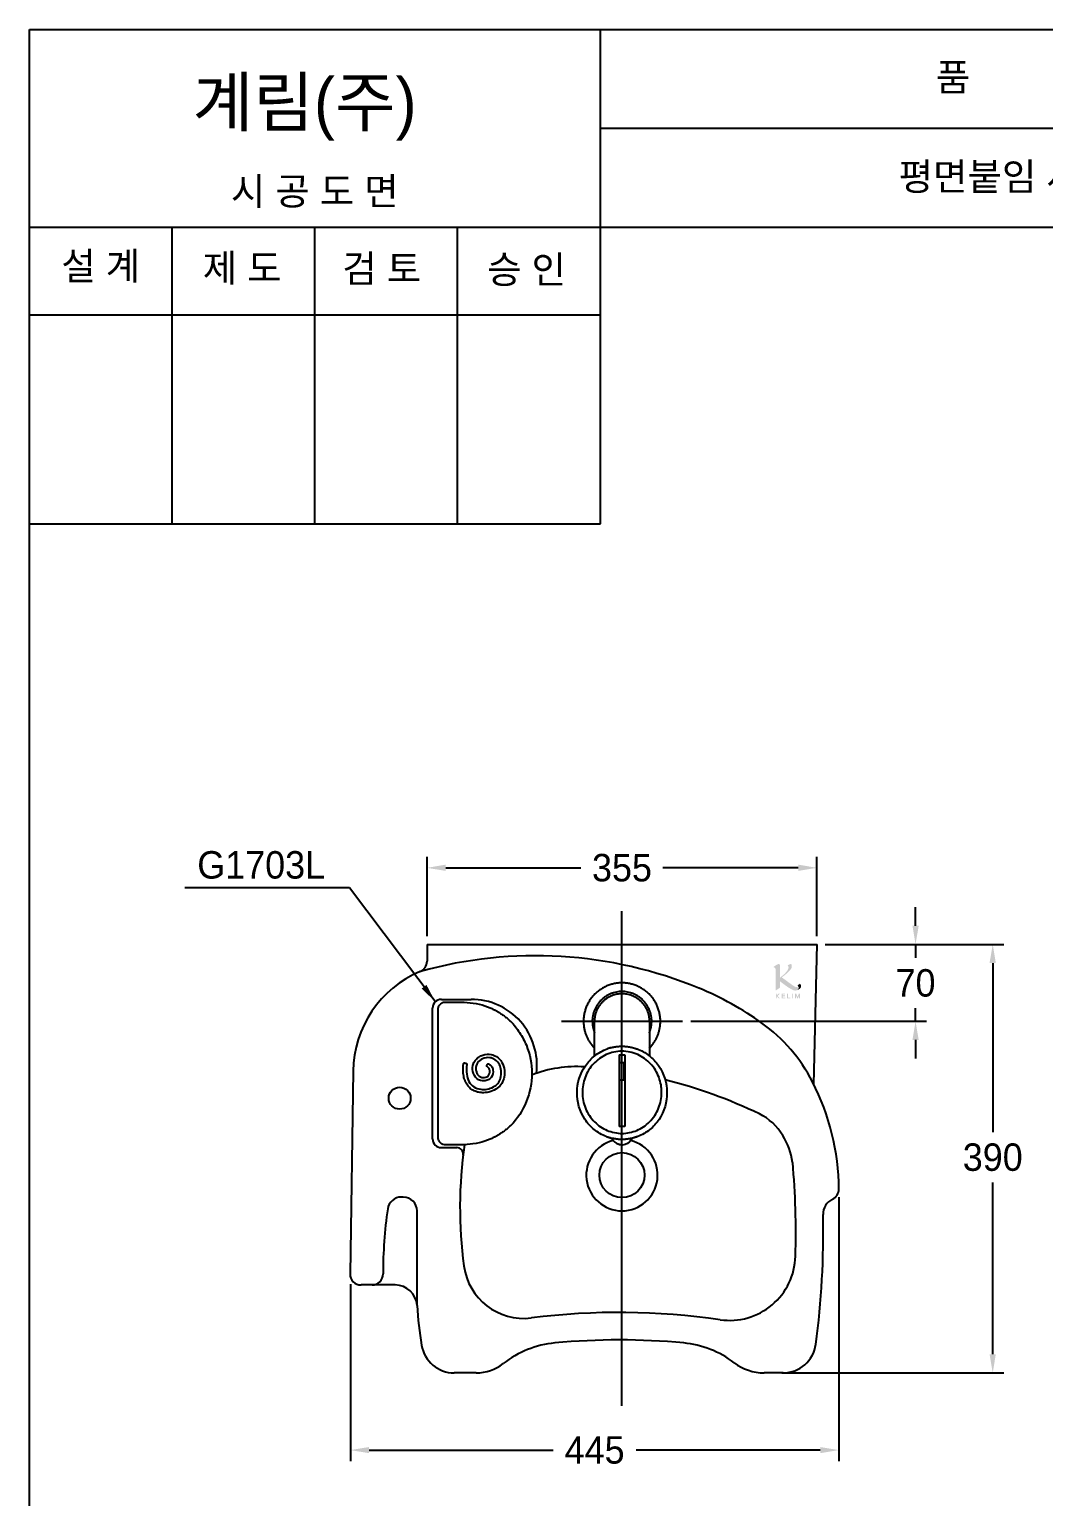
# Model space of a CAD drawing. Header units: millimetres. Extents: x 0 to 3800, y -67 to 2530.
# Drawn here: x 2000 to 2924, y 1194 to 2530 of the extents above; entities that cross this region are included whole.
import ezdxf
from ezdxf.enums import TextEntityAlignment as Align
from ezdxf.lldxf.tags import DXFTag

# ---------------------------------------------------------------- set-up
doc = ezdxf.new("R2010")
doc.units = ezdxf.units.MM
for name, color, linetype in [('K로고', 7, 'Continuous'), ('TEXT', 7, 'Continuous'), ('내부선 및 부속', 4, 'Continuous'), ('도각라인', 7, 'Continuous'), ('외형선', 3, 'Continuous'), ('중심선', 1, 'DASHED'), ('치수선', 7, 'Continuous')]:
    doc.layers.add(name, color=color, linetype=linetype)
doc.styles.add('____', font='')
doc.styles.add('타이틀', font='H2GTRM.TTF', dxfattribs={"height": 25})
doc.styles.get('____').set_extended_font_data('굴림')
tags = doc.linetypes.add('DASHDOT', pattern=[70, 31, -13, 13, -13]).pattern_tags.tags
tags[10:11] = [DXFTag(74, 4), DXFTag(75, 0), DXFTag(340, '0'), DXFTag(46, 0.0), DXFTag(50, 0.0), DXFTag(44, 0.0), DXFTag(45, 0.0)]
tags[8:9] = [DXFTag(74, 4), DXFTag(75, 0), DXFTag(340, '0'), DXFTag(46, 0.0), DXFTag(50, 0.0), DXFTag(44, 0.0), DXFTag(45, 0.0)]
tags[6:7] = [DXFTag(74, 4), DXFTag(75, 0), DXFTag(340, '0'), DXFTag(46, 0.0), DXFTag(50, 0.0), DXFTag(44, 0.0), DXFTag(45, 0.0)]
tags[4:5] = [DXFTag(74, 4), DXFTag(75, 0), DXFTag(340, '0'), DXFTag(46, 0.0), DXFTag(50, 0.0), DXFTag(44, 0.0), DXFTag(45, 0.0)]
tags = doc.linetypes.add('DASHED', pattern=[25.72, 12.86, -12.86]).pattern_tags.tags
tags[6:7] = [DXFTag(74, 4), DXFTag(75, 0), DXFTag(340, '0'), DXFTag(46, 0.0), DXFTag(50, 0.0), DXFTag(44, 0.0), DXFTag(45, 0.0)]
tags[4:5] = [DXFTag(74, 4), DXFTag(75, 0), DXFTag(340, '0'), DXFTag(46, 0.0), DXFTag(50, 0.0), DXFTag(44, 0.0), DXFTag(45, 0.0)]
doc.dimstyles.new('MSADIM', dxfattribs={"dimtxt": 33, "dimasz": 17, "dimexe": 10, "dimexo": 7.5, "dimgap": 10, "dimtad": 0, "dimtih": 1, "dimtoh": 1, "dimdec": 0, "dimzin": 1, "dimdsep": 46, "dimtxsty": '____', "dimcen": 11.25, "dimadec": 0, "dimazin": 0, "dimtfac": 1, "dimtdec": 0, "dimtix": 1, "dimtmove": 0, "dimatfit": 3, "dimfxl": 0, "dimtolj": 1, "dimtzin": 1, "dimarcsym": 0})

# ---------------------------------------------------------------- blocks, each defined once
blk = doc.blocks.new('*D51')
at = {"layer": '치수선', "color": 0, "linetype": 'Continuous', "lineweight": -2}
for p, q in [((2362.1, 1704.6), (2362.1, 1776.8)), ((2717.1, 1704.6), (2717.1, 1776.8)), ((2379.1, 1766.8), (2502.3, 1766.8)), ((2700.1, 1766.8), (2576.9, 1766.8))]:
    blk.add_line(p, q, dxfattribs=at)
at = {"layer": '치수선', "color": 0, "linetype": 'Continuous'}
for points in [[(2379.1, 1769.7), (2379.1, 1764), (2362.1, 1766.8)], [(2700.1, 1769.7), (2700.1, 1764), (2717.1, 1766.8)]]:
    blk.add_solid(points, dxfattribs=at)
at = {"layer": '치수선', "color": 0, "linetype": 'Continuous', "insert": (2539.6, 1766.8), "char_height": 25, "attachment_point": 5, "style": '____'}
blk.add_mtext('\\A1;355', dxfattribs=at)
blk = doc.blocks.new('*D52')
at = {"layer": '치수선', "color": 0, "linetype": 'Continuous', "lineweight": -2}
for p, q in [((2806.9, 1714.1), (2806.9, 1731.1)), ((2724.7, 1697.1), (2816.9, 1697.1)), ((2806.9, 1697.1), (2806.9, 1684.8)), ((2806.9, 1627.1), (2806.9, 1639.1)), ((2602.3, 1627.1), (2816.9, 1627.1)), ((2806.9, 1610.1), (2806.9, 1593.1))]:
    blk.add_line(p, q, dxfattribs=at)
at = {"layer": '치수선', "color": 0, "linetype": 'Continuous'}
for points in [[(2804.1, 1714.1), (2809.8, 1714.1), (2806.9, 1697.1)], [(2804.1, 1610.1), (2809.8, 1610.1), (2806.9, 1627.1)]]:
    blk.add_solid(points, dxfattribs=at)
at = {"layer": '치수선', "color": 0, "linetype": 'Continuous', "insert": (2806.9, 1661.9), "char_height": 25, "attachment_point": 5, "style": '____'}
blk.add_mtext('\\A1;70', dxfattribs=at)
blk = doc.blocks.new('*D53')
at = {"layer": '치수선', "color": 0, "linetype": 'Continuous', "lineweight": -2}
for p, q in [((2724.6, 1697.1), (2887.2, 1697.1)), ((2877.2, 1680.1), (2877.2, 1526.1)), ((2877.2, 1324.1), (2877.2, 1480.5)), ((2685.2, 1307.1), (2887.2, 1307.1))]:
    blk.add_line(p, q, dxfattribs=at)
at = {"layer": '치수선', "color": 0, "linetype": 'Continuous'}
for points in [[(2874.3, 1680.1), (2880, 1680.1), (2877.2, 1697.1)], [(2874.3, 1324.1), (2880, 1324.1), (2877.2, 1307.1)]]:
    blk.add_solid(points, dxfattribs=at)
at = {"layer": '치수선', "color": 0, "linetype": 'Continuous', "insert": (2877.2, 1503.3), "char_height": 25, "attachment_point": 5, "style": '____'}
blk.add_mtext('\\A1;390', dxfattribs=at)
blk = doc.blocks.new('*D54')
at = {"layer": '치수선', "color": 0, "linetype": 'Continuous', "lineweight": -2}
for p, q in [((2737.1, 1466.9), (2737.1, 1226.8)), ((2292.3, 1387.8), (2292.3, 1226.8)), ((2309.3, 1236.8), (2477, 1236.8)), ((2720.1, 1236.8), (2552.4, 1236.8))]:
    blk.add_line(p, q, dxfattribs=at)
at = {"layer": '치수선', "color": 0, "linetype": 'Continuous'}
for points in [[(2309.3, 1239.6), (2309.3, 1234), (2292.3, 1236.8)], [(2720.1, 1239.6), (2720.1, 1234), (2737.1, 1236.8)]]:
    blk.add_solid(points, dxfattribs=at)
at = {"layer": '치수선', "color": 0, "linetype": 'Continuous', "insert": (2514.7, 1236.8), "char_height": 25, "attachment_point": 5, "style": '____'}
blk.add_mtext('\\A1;445', dxfattribs=at)

msp = doc.modelspace()

# ---------------------------------------------------------------- hatches: boundary and pattern name
at = {"layer": 'K로고'}
h = msp.add_hatch(color=7, dxfattribs=at)
h.dxf.hatch_style = 1
edge = h.paths.add_edge_path()
edge.add_spline(control_points=[(2683.5, 1666.8), (2683.5, 1672.2), (2683.5, 1678), (2683.5, 1678)], knot_values=[8, 8, 8, 8, 8.533916, 8.533916, 8.533916, 8.533916], degree=3, periodic=0)
edge.add_spline(control_points=[(2683.5, 1678), (2683.5, 1678.8), (2683.2, 1679.2), (2682.5, 1679.2)], knot_values=[7, 7, 7, 7, 8, 8, 8, 8], degree=3, periodic=0)
edge.add_spline(control_points=[(2682.5, 1679.2), (2682, 1679.2), (2681.5, 1679.1), (2680.9, 1678.8)], knot_values=[6, 6, 6, 6, 7, 7, 7, 7], degree=3, periodic=0)
edge.add_spline(control_points=[(2680.9, 1678.8), (2680.5, 1678.5), (2680, 1678.3), (2679.6, 1678)], knot_values=[5, 5, 5, 5, 6, 6, 6, 6], degree=3, periodic=0)
edge.add_spline(control_points=[(2679.6, 1678), (2678.9, 1677.5), (2678.1, 1677), (2677.4, 1676.5)], knot_values=[4, 4, 4, 4, 5, 5, 5, 5], degree=3, periodic=0)
edge.add_spline(control_points=[(2677.4, 1676.5), (2677.9, 1676.4), (2678.4, 1676.1), (2678.9, 1675.7)], knot_values=[3, 3, 3, 3, 4, 4, 4, 4], degree=3, periodic=0)
edge.add_spline(control_points=[(2678.9, 1675.7), (2679.5, 1675.3), (2679.7, 1674.5), (2679.7, 1673.4)], knot_values=[2, 2, 2, 2, 3, 3, 3, 3], degree=3, periodic=0)
edge.add_spline(control_points=[(2679.7, 1673.4), (2679.7, 1673.4), (2679.7, 1655.2), (2679.7, 1655.2)], knot_values=[1, 1, 1, 1, 2, 2, 2, 2], degree=3, periodic=0)
edge.add_spline(control_points=[(2679.7, 1655.2), (2679.7, 1655.2), (2683.5, 1657.7), (2683.5, 1657.7)], knot_values=[0, 0, 0, 0, 1, 1, 1, 1], degree=3, periodic=0)
edge.add_spline(control_points=[(2683.5, 1657.7), (2683.5, 1657.7), (2683.5, 1659.4), (2683.5, 1661.8)], knot_values=[8.711966, 8.711966, 8.711966, 8.711966, 9, 9, 9, 9], degree=3, periodic=0)
edge.add_spline(control_points=[(2683.5, 1661.8), (2683.5, 1662.3), (2683.5, 1662.9), (2683.5, 1663.5)], knot_values=[8.647765, 8.647765, 8.647765, 8.647765, 8.711966, 8.711966, 8.711966, 8.711966], degree=3, periodic=0)
edge.add_spline(control_points=[(2683.5, 1663.5), (2686.5, 1661.2), (2691.2, 1657.6), (2694.2, 1656.1)], knot_values=[0, 0, 0, 0, 0.922238, 0.922238, 0.922238, 0.922238], degree=3, periodic=0)
edge.add_spline(control_points=[(2694.2, 1656.1), (2695.5, 1655.5), (2696.5, 1655.1), (2697.3, 1655.1)], knot_values=[11, 11, 11, 11, 12, 12, 12, 12], degree=3, periodic=0)
edge.add_spline(control_points=[(2697.3, 1655.1), (2698, 1655.1), (2698.6, 1655.2), (2699.1, 1655.4)], knot_values=[10.498506, 10.498506, 10.498506, 10.498506, 11, 11, 11, 11], degree=3, periodic=0)
edge.add_spline(control_points=[(2698.9, 1655.3), (2699.7, 1655.6), (2700.4, 1656.4), (2700.5, 1657.3)], knot_values=[3.097028, 3.097028, 3.097028, 3.097028, 4, 4, 4, 4], degree=3, periodic=0)
edge.add_spline(control_points=[(2700.5, 1657.3), (2699.8, 1657.3), (2698.9, 1657.6), (2697.9, 1658.1)], knot_values=[5, 5, 5, 5, 6, 6, 6, 6], degree=3, periodic=0)
edge.add_spline(control_points=[(2697.9, 1658.1), (2696.9, 1658.8), (2695.8, 1659.4), (2694.7, 1660.1)], knot_values=[4, 4, 4, 4, 5, 5, 5, 5], degree=3, periodic=0)
edge.add_spline(control_points=[(2694.7, 1660.1), (2694.7, 1660.1), (2685.7, 1666.7), (2685.1, 1667.1)], knot_values=[3, 3, 3, 3, 4, 4, 4, 4], degree=3, periodic=0)
edge.add_spline(control_points=[(2685.1, 1667.1), (2685.1, 1667.1), (2685.1, 1667.1), (2685.1, 1667.1)], knot_values=[2.993956, 2.993956, 2.993956, 2.993956, 3, 3, 3, 3], degree=3, periodic=0)
edge.add_spline(control_points=[(2685.1, 1667.1), (2686.6, 1668.2), (2688.2, 1669.5), (2689.7, 1670.7)], knot_values=[2, 2, 2, 2, 2.998114, 2.998114, 2.998114, 2.998114], degree=3, periodic=0)
edge.add_spline(control_points=[(2689.7, 1670.7), (2690.8, 1671.7), (2693, 1673.9), (2693.8, 1675.3)], knot_values=[1, 1, 1, 1, 2, 2, 2, 2], degree=3, periodic=0)
edge.add_spline(control_points=[(2693.8, 1675.3), (2694.5, 1676.6), (2694.4, 1678.2), (2693.6, 1679.5)], knot_values=[0, 0, 0, 0, 1, 1, 1, 1], degree=3, periodic=0)
edge.add_spline(control_points=[(2693.6, 1679.5), (2692.5, 1679), (2691.5, 1678.5), (2690.5, 1678)], knot_values=[7, 7, 7, 7, 8, 8, 8, 8], degree=3, periodic=0)
edge.add_spline(control_points=[(2690.5, 1678), (2691.2, 1677.1), (2691.5, 1676), (2691.1, 1674.9)], knot_values=[6, 6, 6, 6, 7, 7, 7, 7], degree=3, periodic=0)
edge.add_spline(control_points=[(2691.1, 1674.9), (2690.5, 1673.1), (2688.3, 1670.9), (2687, 1669.7)], knot_values=[5, 5, 5, 5, 6, 6, 6, 6], degree=3, periodic=0)
edge.add_spline(control_points=[(2687, 1669.7), (2685.9, 1668.7), (2684.7, 1667.8), (2683.5, 1666.8)], knot_values=[4.370496, 4.370496, 4.370496, 4.370496, 5, 5, 5, 5], degree=3, periodic=0)
h.paths.add_polyline_path([(2683.3, 1652.3), (2682.3, 1652.3), (2680.6, 1650.6), (2680.6, 1652.3), (2679.8, 1652.3), (2679.8, 1648), (2680.6, 1648), (2680.6, 1649.7), (2682.3, 1648), (2683.3, 1648), (2681.2, 1650.2)])
h.paths.add_polyline_path([(2688.1, 1652.3), (2685.1, 1652.3), (2685.1, 1648), (2688.2, 1648), (2688.2, 1648.7), (2685.9, 1648.7), (2685.9, 1649.9), (2688.1, 1649.9), (2688.1, 1650.6), (2685.9, 1650.6), (2685.9, 1651.6), (2688.1, 1651.6)])
h.paths.add_polyline_path([(2690.8, 1652.3), (2690, 1652.3), (2690, 1648), (2692.8, 1648), (2692.8, 1648.7), (2690.8, 1648.7)])
h.paths.add_polyline_path([(2695.4, 1652.3), (2694.7, 1652.3), (2694.7, 1648), (2695.4, 1648)])
h.paths.add_polyline_path([(2698.3, 1652.3), (2697.3, 1652.3), (2697.3, 1648), (2698.1, 1648), (2698.1, 1650.8), (2699.1, 1648), (2699.8, 1648), (2700.9, 1650.8), (2700.9, 1648), (2701.7, 1648), (2701.7, 1652.3), (2700.7, 1652.3), (2699.5, 1649.3)])
h = msp.add_hatch(color=7, dxfattribs=at)
h.dxf.hatch_style = 1
edge = h.paths.add_edge_path()
edge.add_spline(control_points=[(2700.5, 1657.3), (2700.5, 1657.3), (2700.5, 1657.3), (2700.5, 1657.3)], knot_values=[6, 6, 6, 6, 6.015269, 6.015269, 6.015269, 6.015269], degree=3, periodic=0)
edge.add_spline(control_points=[(2700.5, 1657.3), (2700.5, 1657.4), (2700.5, 1657.5), (2700.5, 1657.6)], knot_values=[3, 3, 3, 3, 3.097028, 3.097028, 3.097028, 3.097028], degree=3, periodic=0)
edge.add_spline(control_points=[(2700.5, 1657.6), (2700.5, 1658.5), (2700.1, 1659.2), (2699.5, 1659.6)], knot_values=[2, 2, 2, 2, 3, 3, 3, 3], degree=3, periodic=0)
edge.add_spline(control_points=[(2699.5, 1659.6), (2699.5, 1659.6), (2701.5, 1661.4), (2701.5, 1661.4)], knot_values=[1, 1, 1, 1, 2, 2, 2, 2], degree=3, periodic=0)
edge.add_spline(control_points=[(2701.5, 1661.4), (2701.5, 1661.4), (2702, 1661.1), (2702.5, 1660.2)], knot_values=[0, 0, 0, 0, 1, 1, 1, 1], degree=3, periodic=0)
edge.add_spline(control_points=[(2702.5, 1660.2), (2702.8, 1659.5), (2702.9, 1658.5), (2702.2, 1657.6)], knot_values=[5, 5, 5, 5, 6, 6, 6, 6], degree=3, periodic=0)
edge.add_spline(control_points=[(2702.2, 1657.6), (2702.2, 1657.6), (2700.8, 1655.7), (2698.9, 1655.3)], knot_values=[4, 4, 4, 4, 5, 5, 5, 5], degree=3, periodic=0)
edge.add_spline(control_points=[(2698.9, 1655.3), (2699.7, 1655.6), (2700.4, 1656.4), (2700.5, 1657.3)], knot_values=[3.097028, 3.097028, 3.097028, 3.097028, 4, 4, 4, 4], degree=3, periodic=0)
edge.add_spline(control_points=[(2697.9, 1658.1), (2698.9, 1657.6), (2699.8, 1657.3), (2700.5, 1657.3)], knot_values=[5, 5, 5, 5, 6, 6, 6, 6], degree=3, periodic=0)

# ---------------------------------------------------------------- linework, layer by layer
at = {"layer": '내부선 및 부속', "linetype": 'Continuous'}
for p, q in [((2375.2, 1647.1), (2402.2, 1647.1)), ((2367.2, 1520.1), (2367.2, 1639.1)), ((2375.2, 1512.1), (2389.1, 1512.1)), ((2340.5, 1467.1), (2338.7, 1467.1)), ((2353, 1368.5), (2353, 1454.6))]:
    msp.add_line(p, q, dxfattribs=at)
for centre, radius in [((2337.2, 1557.1), 10), ((2539.6, 1487.1), 20.5)]:
    msp.add_circle(centre, radius, dxfattribs=at)
for centre, radius, start, end in [((2460.8, 1298.2), 388.6, 67.4682, 105.6378), ((2503.6, 1398.1), 280, 54.2774, 67.7218), ((2375.2, 1639.1), 8, 90, 180), ((2402.2, 1587.1), 60, 352.9947, 90), ((2579.5, 1503.7), 150, 27.1156, 54.2774), ((2375.2, 1520.1), 8, 180, 270), ((2389.1, 1506.1), 6, 353.1361, 90), ((2539.6, 1487.1), 32.5, 104.2528, 75.7471), ((2722.1, 1398.8), 400, 171.7167, 180.2339), ((2338.7, 1454.6), 12.5, 90, 171.7167), ((2340.5, 1454.6), 12.5, 0, 90), ((2312.1, 1397.1), 10, 270, 0.2339)]:
    msp.add_arc(centre, radius, start, end, dxfattribs=at)
for points, weights, degree, knots in [([(2539.6, 1662.1), (2504.6, 1662.1), (2504.6, 1627.1), (2504.6, 1612.8), (2514.6, 1602.6)], [1, 0.707106781056, 1, 0.925833293202, 1], 2, [0, 0, 0, 0.669587, 0.669587, 1, 1, 1]), ([(2564.6, 1602.6), (2574.6, 1612.8), (2574.6, 1627.1), (2574.6, 1662.1), (2539.6, 1662.1)], [1, 0.925833295996, 1, 0.707106781056, 1], 2, [0, 0, 0, 0.330413, 0.330413, 1, 1, 1]), ([(2539.6, 1654.2), (2512.6, 1654.2), (2512.6, 1627.1), (2512.6, 1621.7), (2514.6, 1616.7)], [1, 0.707106781056, 1, 0.980720359823, 1], 2, [0, 0, 0, 0.799729, 0.799729, 1, 1, 1]), ([(2539.6, 1652.1), (2514.6, 1652.1), (2514.6, 1627.1), (2514.6, 1626.9), (2514.6, 1626.7)], [1, 0.707106781056, 1, 0.999975364655, 1], 2, [0, 0, 0, 0.991142, 0.991142, 1, 1, 1]), ([(2564.6, 1616.7), (2566.7, 1621.7), (2566.7, 1627.1), (2566.7, 1654.2), (2539.6, 1654.2)], [1, 0.980720357029, 1, 0.707106781056, 1], 2, [0, 0, 0, 0.200271, 0.200271, 1, 1, 1]), ([(2564.7, 1626.7), (2564.7, 1626.9), (2564.7, 1627.1), (2564.7, 1652.1), (2539.6, 1652.1)], [1, 0.999975364655, 1, 0.707106781056, 1], 2, [0, 0, 0, 0.008858, 0.008858, 1, 1, 1]), ([(2395.3, 1588.3), (2395.3, 1588.7), (2395.7, 1589), (2396, 1589.2), (2396.4, 1589.2)], [1, 0.922151397412, 1, 0.922151397412, 1], 2, [0, 0, 0, 0.5, 0.5, 1, 1, 1]), ([(2416.9, 1587.7), (2417.1, 1588.2), (2417.5, 1588.3), (2417.9, 1588.5), (2418.3, 1588.3)], [1, 0.907812756443, 1, 0.907812756443, 1], 2, [0, 0, 0, 0.5, 0.5, 1, 1, 1]), ([(2539.2, 1514.5), (2538.3, 1514.5), (2537.4, 1514.7), (2536.5, 1515.1), (2533.7, 1516.1), (2531.6, 1518.3), (2530.1, 1520.7)], [1, 0.991781529035, 0.991781529035, 1, 1, 1, 1], 3, [0, 0, 0, 0, 0.248782, 0.248782, 0.248782, 1, 1, 1, 1])]:
    msp.add_rational_spline(points, weights, degree=degree, knots=knots, dxfattribs=at)
for points, knots in [([(2372.2, 1579.6), (2372.2, 1596.4), (2372.2, 1615.8), (2372.2, 1635.3), (2372.2, 1638.6), (2372.4, 1639.6), (2372.9, 1640.8), (2373.9, 1642.5), (2375.6, 1643.9), (2377.7, 1644.6), (2382, 1644.6), (2386.7, 1644.6), (2391.4, 1644.6), (2400.1, 1644.6), (2407.8, 1643.3), (2414.8, 1641.2)], [0, 0, 0, 0, 0.481251, 0.552346, 0.558594, 0.573438, 0.582813, 0.593748, 0.629688, 0.645312, 0.655078, 0.753124, 0.778125, 0.790625, 1, 1, 1, 1]), ([(2438.2, 1627.1), (2441.3, 1624), (2446.8, 1617.1), (2455, 1601.5), (2459.2, 1579.6), (2454.1, 1553.3), (2444.4, 1538.3), (2438.2, 1532.1)], [0, 0, 0, 0, 0.124998, 0.250012, 0.499999, 0.749988, 1, 1, 1, 1]), ([(2418.3, 1588.3), (2419.3, 1587.8), (2421.1, 1586.2), (2422.8, 1581.7), (2421.7, 1576.6), (2417.8, 1573.5), (2413.1, 1572.3), (2406.8, 1574.3), (2403.2, 1581.2), (2403.6, 1587.8), (2406.3, 1592.2), (2410.3, 1595.7), (2416.5, 1597.7), (2424, 1596.4), (2429.9, 1591.5), (2432.8, 1584.4), (2432.9, 1576.9), (2430.6, 1570.4), (2426.2, 1565.7), (2420.2, 1562.8), (2414.3, 1561.9), (2409, 1562.3), (2405, 1563.7), (2401.4, 1565.9), (2398.7, 1569), (2396.6, 1572.8), (2395.3, 1577.4), (2394.8, 1582.7), (2395.1, 1586.4), (2395.3, 1588.3)], [0, 0, 0, 0, 0.021865, 0.045296, 0.093771, 0.117204, 0.140623, 0.187489, 0.237397, 0.287466, 0.31242, 0.337392, 0.390573, 0.437408, 0.484211, 0.534243, 0.587487, 0.628123, 0.668721, 0.712488, 0.757249, 0.78646, 0.815496, 0.841878, 0.867907, 0.89686, 0.926681, 0.962459, 1, 1, 1, 1]), ([(2398.3, 1587.9), (2397.9, 1584.9), (2397.8, 1579.6), (2399.8, 1572.2), (2404.4, 1566.9), (2410.7, 1564.9), (2416.9, 1565.1), (2422.4, 1566.9), (2426.9, 1570.4), (2429.6, 1575.6), (2430, 1581.8), (2428.4, 1587.9), (2424.6, 1592.5), (2418.8, 1594.5), (2412.7, 1593.7), (2407.5, 1589.7), (2406.2, 1584.5), (2407.1, 1580.5), (2408.5, 1577.9), (2410.7, 1576.3), (2413.9, 1575.5), (2417.4, 1576.4), (2419.2, 1579.5), (2419.4, 1581.9), (2418.8, 1584.2), (2417.7, 1585.3), (2417.1, 1585.6)], [0, 0, 0, 0, 0.075593, 0.132781, 0.188603, 0.244015, 0.293162, 0.343543, 0.387328, 0.431235, 0.487673, 0.538473, 0.587056, 0.631437, 0.68705, 0.736747, 0.788619, 0.814397, 0.838768, 0.85939, 0.880869, 0.921304, 0.943039, 0.963199, 0.98316, 1, 1, 1, 1]), ([(2525.3, 1522.2), (2521.3, 1523.7), (2513.9, 1528.1), (2502.3, 1540.9), (2496.1, 1562.4), (2502.7, 1583.7), (2514.6, 1596.3), (2522, 1600.5), (2526, 1602)], [0, 0, 0, 0, 0.124953, 0.248913, 0.499901, 0.75176, 0.876229, 1, 1, 1, 1]), ([(2539.6, 1599.9), (2544.5, 1599.9), (2554.3, 1597.8), (2566.4, 1589), (2574.1, 1576.5), (2576.6, 1562.1), (2573.8, 1547.5), (2565.6, 1535.1), (2553.5, 1527), (2539.7, 1524.1), (2525.8, 1527), (2513.7, 1535.1), (2505.5, 1547.5), (2502.7, 1562), (2505.2, 1576.5), (2512.9, 1589), (2525, 1597.8), (2534.7, 1599.9), (2539.6, 1599.9)], [0, 0, 0, 0, 0.063708, 0.126357, 0.190567, 0.250721, 0.314022, 0.379846, 0.439544, 0.499912, 0.560317, 0.62005, 0.68589, 0.749187, 0.809342, 0.873563, 0.936241, 1, 1, 1, 1]), ([(2537.1, 1596.6), (2537.1, 1596.7), (2537.1, 1594.9), (2537.1, 1589.5), (2537.1, 1580.5), (2537.1, 1576.1), (2537.1, 1573.7)], [0, 0, 0, 0, 0.158861, 0.496015, 0.680333, 1, 1, 1, 1]), ([(2542.2, 1596.6), (2542.2, 1596.7), (2542.2, 1594.9), (2542.2, 1589.5), (2542.2, 1580.5), (2542.2, 1576.1), (2542.2, 1573.7)], [0, 0, 0, 0, 0.158861, 0.496015, 0.680333, 1, 1, 1, 1]), ([(2553.3, 1602), (2557.2, 1600.5), (2564.6, 1596.4), (2576.5, 1583.9), (2583.2, 1562.4), (2576.9, 1540.8), (2565.3, 1528), (2557.9, 1523.7), (2554, 1522.2)], [0, 0, 0, 0, 0.121421, 0.245779, 0.500017, 0.753075, 0.876523, 1, 1, 1, 1]), ([(2414.8, 1518), (2411.3, 1516.9), (2404.1, 1515.3), (2396.3, 1514.6), (2388, 1514.6), (2382.9, 1514.5), (2376.4, 1514.6), (2373.2, 1516.9), (2372.2, 1520.2), (2372.2, 1522.1), (2372.2, 1522.8), (2372.2, 1524), (2372.2, 1542.9), (2372.2, 1561.5), (2372.2, 1579.6)], [0, 0, 0, 0, 0.10625, 0.209374, 0.221873, 0.34453, 0.354686, 0.406252, 0.447655, 0.450781, 0.460156, 0.467967, 0.484374, 1, 1, 1, 1]), ([(2537.1, 1573.7), (2537.1, 1573.7), (2537.1, 1570.3), (2537.1, 1557.7), (2537.1, 1535.5), (2537.1, 1532.2), (2537.1, 1531.5), (2537.1, 1531.5)], [0, 0, 0, 0, 0.16815, 0.328512, 0.530481, 0.903566, 1, 1, 1, 1]), ([(2542.2, 1573.7), (2542.2, 1573.7), (2542.2, 1570.3), (2542.2, 1557.7), (2542.2, 1535.5), (2542.2, 1532.2), (2542.2, 1531.5), (2542.2, 1531.5)], [0, 0, 0, 0, 0.16815, 0.328512, 0.530481, 0.903566, 1, 1, 1, 1]), ([(2549.2, 1520.7), (2548.8, 1520.1), (2548.4, 1519.6), (2546.1, 1516.7), (2543.4, 1514.7), (2540.1, 1514.5)], [0, 0, 0, 0, 0.176271, 0.176271, 1, 1, 1, 1])]:
    msp.add_open_spline(points, degree=3, knots=knots, dxfattribs=at)
for points, weights in [([(2414.8, 1641.2), (2428, 1636.7), (2438.2, 1627.1)], [1, 0.976751001075, 1]), ([(2514.6, 1595.6), (2514.7, 1611.1), (2514.6, 1626.7)], [1, 0.999998780899, 1]), ([(2564.7, 1626.7), (2564.6, 1611.1), (2564.6, 1595.6)], [1, 0.999998780899, 1]), ([(2529.3, 1603), (2528.6, 1602.8), (2528, 1602.6)], [1, 0.999842953402, 1]), ([(2549.9, 1603), (2550.6, 1602.8), (2551.3, 1602.6)], [1, 0.99982552696, 1]), ([(2528, 1602.6), (2527, 1602.3), (2526, 1602)], [1, 0.999791424721, 1]), ([(2551.3, 1602.6), (2552.3, 1602.3), (2553.3, 1602)], [1, 0.999764170498, 1]), ([(2397.4, 1589), (2398.4, 1588.9), (2398.3, 1587.9)], [1, 0.713845924341, 1]), ([(2417.1, 1585.6), (2416.4, 1586), (2416.6, 1586.8)], [1, 0.772032376738, 1]), ([(2438.2, 1532.1), (2428, 1522.5), (2414.8, 1518)], [1, 0.976744312782, 1]), ([(2525.3, 1522.2), (2526.6, 1521.8), (2528, 1521.4)], [1, 0.999998294748, 1]), ([(2529.4, 1520.8), (2527.7, 1521.3), (2526, 1521.9)], [1, 0.99897473352, 1]), ([(2528, 1521.4), (2529, 1521), (2530.1, 1520.7)], [1, 0.99997114623, 1]), ([(2549.2, 1520.7), (2539.6, 1518.3), (2530.1, 1520.7)], [1, 0.970601422233, 1]), ([(2551.3, 1521.4), (2550.3, 1521), (2549.2, 1520.7)], [1, 0.999973833561, 1]), ([(2552.9, 1521.8), (2551.6, 1521.3), (2550.3, 1521)], [1, 0.999378894921, 1]), ([(2554, 1522.2), (2552.6, 1521.8), (2551.3, 1521.4)], [1, 0.999998234212, 1])]:
    msp.add_rational_spline(points, weights, degree=2, dxfattribs=at)
for points, degree in [([(2529.3, 1603), (2533.3, 1604.1), (2537.4, 1604.7), (2541.8, 1604.7), (2546, 1604.1), (2549.9, 1603)], 5), ([(2537.1, 1596.6), (2539.6, 1596.6), (2542.2, 1596.6)], 2), ([(2537.5, 1573.6), (2537.5, 1581.6), (2537.5, 1589.6)], 2), ([(2537.5, 1589.6), (2539.6, 1589.6), (2541.7, 1589.6)], 2), ([(2541.7, 1573.6), (2541.7, 1581.6), (2541.7, 1589.6)], 2), ([(2396.4, 1589.2), (2396.9, 1589.1), (2397.4, 1589)], 2), ([(2416.6, 1586.8), (2416.8, 1587.2), (2416.9, 1587.7)], 2), ([(2537.1, 1573.7), (2539.6, 1573.7), (2542.2, 1573.7)], 2), ([(2542.2, 1531.5), (2539.6, 1531.5), (2537.1, 1531.5)], 2), ([(2539.2, 1514.5), (2539.6, 1514.5), (2540.1, 1514.5)], 2)]:
    msp.add_open_spline(points, degree=degree, dxfattribs=at)
at = {"layer": '도각라인', "color": 7}
for p, q in [((2000, 0), (2000, 2530)), ((2000, 2530), (3800, 2530)), ((2520, 2080), (2520, 2530)), ((2520, 2440), (3800, 2440)), ((2000, 2350), (3800, 2350)), ((2130, 2080), (2130, 2350)), ((2260, 2080), (2260, 2350)), ((2390, 2080), (2390, 2350)), ((2000, 2270), (2520, 2270)), ((2000, 2080), (2520, 2080))]:
    msp.add_line(p, q, dxfattribs=at)
at = {"layer": '외형선', "linetype": 'Continuous'}
for p, q in [((2362.1, 1697.1), (2362.1, 1681.7)), ((2362.1, 1697.1), (2717.1, 1697.1)), ((2377.2, 1697.1), (2717.2, 1697.1)), ((2717.1, 1697.1), (2714, 1570)), ((2294.8, 1581.8), (2292.1, 1397.2)), ((2333.1, 1387.1), (2302.1, 1387.1)), ((2406.9, 1307.1), (2386.8, 1307.1)), ((2686.4, 1307.1), (2669.1, 1307.1))]:
    msp.add_line(p, q, dxfattribs=at)
for centre, radius, start, end in [((2394.8, 1580.3), 100, 112.8327, 179.1637), ((2352.1, 1681.7), 10, 292.8327, 0), ((2498, 1475.9), 110, 86.0149, 111.6339), ((2470.1, 1137.1), 450, 64.3499, 75.9953), ((2517.2, 1471.8), 220, 0.6887, 27.1156), ((2643.1, 1497.7), 50, 30.702, 64.3667), ((2625.9, 1487.5), 70, 9.2227, 30.702), ((2792.1, 1457.6), 400, 171.7905, 187.6454), ((1962.9, 1434.2), 735, 358.3587, 5.0342), ((2727.1, 1474.3), 10, 294.9135, 0.6887), ((2737.7, 1451.6), 15, 114.9135, 181.2854), ((1962.9, 1434.2), 760, 352.3528, 1.2854), ((2450.2, 1411.7), 55, 187.6454, 277.1353), ((2637.6, 1414.9), 60, 261.8098, 358.3587), ((2302.1, 1397.1), 10, 179.1637, 270), ((2333.1, 1367.1), 20, 4.0087, 90), ((2752, 1396.4), 400, 184.0087, 189.2322), ((2537.2, 717.1), 645, 81.8098, 97.1353), ((2537.2, 717.1), 620, 84.5736, 95.4264), ((2386.8, 1337.1), 30, 189.2322, 270), ((2487, 1244.7), 90, 95.4264, 128.0474), ((2587.3, 1244.7), 90, 52.6904, 84.5736), ((2686.4, 1337.1), 30, 270, 352.3528), ((2406.9, 1347.1), 40, 270, 308.0474), ((2669.1, 1352.1), 45, 232.6904, 270)]:
    msp.add_arc(centre, radius, start, end, dxfattribs=at)
msp.add_rational_spline([(2526, 1602), (2526, 1602), (2526, 1602)], [1, 0.999999864958, 1], degree=2, dxfattribs=at)
at = {"layer": '중심선', "linetype": 'DASHDOT'}
for p, q in [((2539.6, 1277), (2539.6, 1727.2)), ((2484.6, 1627.1), (2594.8, 1627.1))]:
    msp.add_line(p, q, dxfattribs=at)

# ---------------------------------------------------------------- texts
at = {"layer": 'TEXT', "style": '타이틀'}
for s, p in [('품             명', (2915.7, 2486.4)), ('평면붙임 세면기', (2905.8, 2396)), ('시 공 도 면', (2259.9, 2382.7)), ('설 계', (2065, 2314.6)), ('제 도', (2193.8, 2312.9)), ('검 토', (2320.8, 2312.3)), ('승 인', (2452.7, 2311.4))]:
    msp.add_text(s, height=25, dxfattribs=at).set_placement(p, align=Align.MIDDLE_CENTER)
msp.add_text('계림(주)', height=44, dxfattribs=at).set_placement((2148.7, 2441.8))
at = {"layer": 'TEXT', "insert": (2152.9, 1782), "char_height": 25, "width": 380.447, "attachment_point": 1, "line_spacing_factor": 0.963855, "style": '타이틀'}
msp.add_mtext('\\A1;G1703L', dxfattribs=at)

# ---------------------------------------------------------------- dimensions: what is measured, and where the dimension line sits
at = {"layer": '치수선', "linetype": 'Continuous'}
for base, p1, p2, picture, middle in [((2717.1, 1766.8), (2362.1, 1697.1), (2717.1, 1697.1), '*D51', (2539.6, 1766.8)), ((2737.1, 1236.8), (2292.3, 1395.3), (2737.1, 1474.4), '*D54', (2514.7, 1236.8))]:
    dim = msp.add_linear_dim(base=base, p1=p1, p2=p2, dimstyle='MSADIM', override={"dimtxt": 25}, dxfattribs=at)
    dim.commit()
    dim.dimension.update_dxf_attribs({"geometry": picture, "text_midpoint": middle, "dimtype": 160})
for base, p1, p2, picture, middle in [((2806.9, 1697.1), (2594.8, 1627.1), (2717.2, 1697.1), '*D52', (2806.9, 1661.9)), ((2877.2, 1307.1), (2717.1, 1697.1), (2677.7, 1307.1), '*D53', (2877.2, 1503.3))]:
    dim = msp.add_linear_dim(base=base, p1=p1, p2=p2, angle=90, dimstyle='MSADIM', override={"dimtxt": 25}, dxfattribs=at)
    dim.commit()
    dim.dimension.update_dxf_attribs({"geometry": picture, "text_midpoint": middle, "dimtype": 160})

# ---------------------------------------------------------------- leaders
msp.add_leader([(2369.6, 1645), (2291.6, 1748.5), (2141.5, 1748.5)], dimstyle='MSADIM', override={"dimtxt": 25}, dxfattribs=at)

doc.saveas('drawing.dxf')
